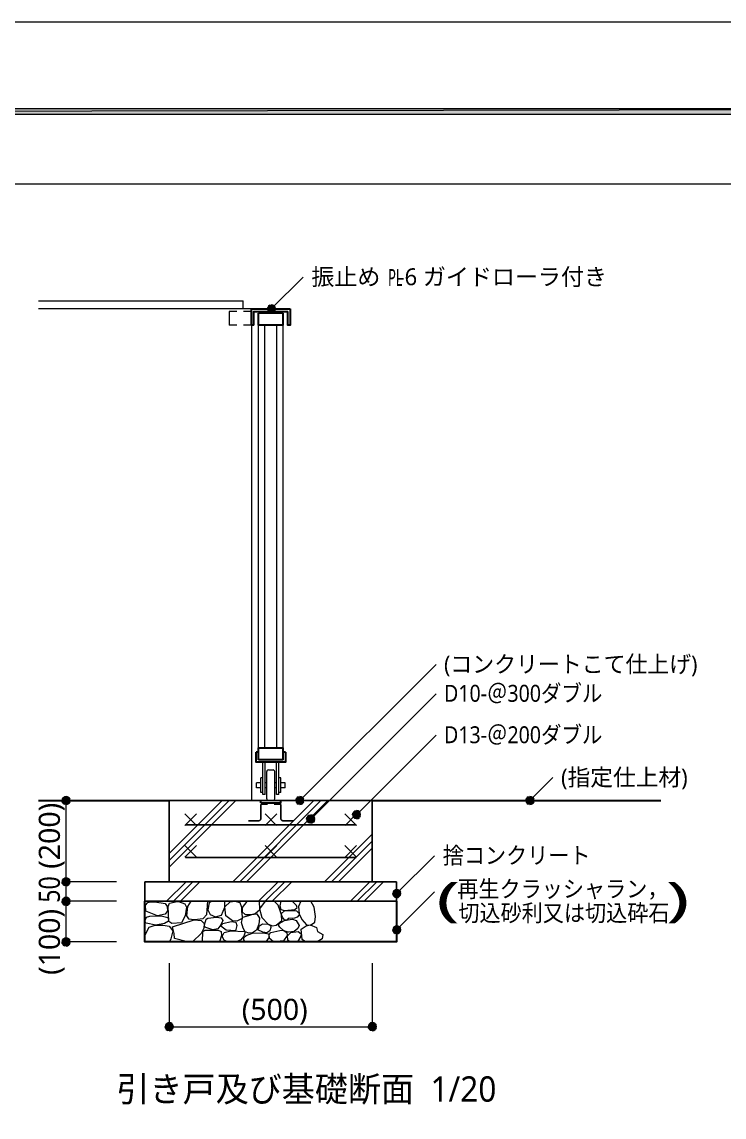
# Model space of a CAD drawing. Header units: millimetres. Extents: x 0 to 420, y 0 to 297.
# Drawn here: x 212.4 to 298.9, y 162.2 to 297 of the extents above; entities that cross this region are included whole.
import ezdxf
from ezdxf.enums import TextEntityAlignment as Align

# ---------------------------------------------------------------- set-up
doc = ezdxf.new("R2010")
doc.units = ezdxf.units.MM
doc.styles.add('kst32b', font='NotoSansJP-Variable.ttf')

msp = doc.modelspace()

# ---------------------------------------------------------------- hatches: boundary and pattern name
h = msp.add_hatch(color=7)
h.paths.add_polyline_path([(394.17, 285.62), (394.17, 286.32), (26.18, 285.62), (394.17, 285.62)])
h.paths.add_polyline_path([(394.17, 286.32), (26.18, 285.62), (26.18, 286.32), (394.17, 286.32)])
h = msp.add_hatch(color=7)
h.paths.add_polyline_path([(242.78, 262), (242.68, 261.83), (243.12, 261.64), (242.78, 262)])
h.paths.add_polyline_path([(242.68, 261.83), (243.12, 261.64), (242.63, 261.64), (242.68, 261.83)])
h.paths.add_polyline_path([(243.12, 261.64), (242.63, 261.64), (242.68, 261.45), (243.12, 261.64)])
for points in [[(242.68, 261.45), (242.78, 261.28), (243.12, 261.64), (242.68, 261.45)], [(218.04, 201.61), (217.85, 201.65), (217.85, 201.15), (218.04, 201.61)], [(246.19, 200.96), (246.3, 200.79), (246.63, 201.15), (246.19, 200.96)], [(274.51, 200.96), (274.62, 200.79), (274.96, 201.15), (274.51, 200.96)], [(247.5, 198.67), (247.61, 198.5), (247.97, 198.86), (247.5, 198.67)], [(253.15, 199.2), (253.26, 199.05), (253.6, 199.39), (253.15, 199.2)], [(218.04, 191.6), (217.85, 191.64), (217.85, 191.13), (218.04, 191.6)], [(258.74, 190.16), (258.55, 190.2), (258.55, 189.7), (258.74, 190.16)], [(218.04, 189.21), (217.85, 189.25), (217.85, 188.74), (218.04, 189.21)], [(258.74, 185.7), (258.55, 185.74), (258.55, 185.23), (258.74, 185.7)], [(218.04, 184.21), (217.85, 184.23), (217.85, 183.75), (218.04, 184.21)], [(230.74, 173.78), (230.55, 173.8), (230.55, 173.31), (230.74, 173.78)], [(255.74, 173.78), (255.55, 173.8), (255.55, 173.31), (255.74, 173.78)]]:
    msp.add_hatch(color=7).paths.add_polyline_path(points)
h = msp.add_hatch(color=7)
h.paths.add_polyline_path([(243.33, 262.11), (243.12, 262.15), (243.12, 261.64), (243.33, 262.11)])
h.paths.add_polyline_path([(243.12, 262.15), (243.12, 261.64), (242.93, 262.11), (243.12, 262.15)])
h.paths.add_polyline_path([(243.12, 261.64), (242.93, 262.11), (242.78, 262), (243.12, 261.64)])
h = msp.add_hatch(color=7)
h.paths.add_polyline_path([(242.78, 261.28), (242.93, 261.18), (243.12, 261.64), (242.78, 261.28)])
h.paths.add_polyline_path([(242.93, 261.18), (243.12, 261.64), (243.12, 261.13), (242.93, 261.18)])
h.paths.add_polyline_path([(243.12, 261.64), (243.12, 261.13), (243.33, 261.18), (243.12, 261.64)])
h = msp.add_hatch(color=7)
h.paths.add_polyline_path([(243.63, 261.64), (243.59, 261.83), (243.12, 261.64), (243.63, 261.64)])
h.paths.add_polyline_path([(243.59, 261.83), (243.12, 261.64), (243.48, 262), (243.59, 261.83)])
h.paths.add_polyline_path([(243.12, 261.64), (243.48, 262), (243.33, 262.11), (243.12, 261.64)])
h = msp.add_hatch(color=7)
h.paths.add_polyline_path([(243.33, 261.18), (243.48, 261.28), (243.12, 261.64), (243.33, 261.18)])
h.paths.add_polyline_path([(243.48, 261.28), (243.12, 261.64), (243.59, 261.45), (243.48, 261.28)])
h.paths.add_polyline_path([(243.12, 261.64), (243.59, 261.45), (243.63, 261.64), (243.12, 261.64)])
h = msp.add_hatch(color=7)
h.paths.add_polyline_path([(217.38, 201.34), (217.36, 201.15), (217.85, 201.15), (217.38, 201.34)])
h.paths.add_polyline_path([(217.36, 201.15), (217.85, 201.15), (217.38, 200.96), (217.36, 201.15)])
h.paths.add_polyline_path([(217.85, 201.15), (217.38, 200.96), (217.49, 200.79), (217.85, 201.15)])
h = msp.add_hatch(color=7)
h.paths.add_polyline_path([(217.85, 201.65), (217.66, 201.61), (217.85, 201.15), (217.85, 201.65)])
h.paths.add_polyline_path([(217.66, 201.61), (217.85, 201.15), (217.49, 201.51), (217.66, 201.61)])
h.paths.add_polyline_path([(217.85, 201.15), (217.49, 201.51), (217.38, 201.34), (217.85, 201.15)])
h = msp.add_hatch(color=7)
h.paths.add_polyline_path([(217.49, 200.79), (217.66, 200.68), (217.85, 201.15), (217.49, 200.79)])
h.paths.add_polyline_path([(217.66, 200.68), (217.85, 201.15), (217.85, 200.64), (217.66, 200.68)])
h.paths.add_polyline_path([(217.85, 201.15), (217.85, 200.64), (218.04, 200.68), (217.85, 201.15)])
h = msp.add_hatch(color=7)
h.paths.add_polyline_path([(218.36, 201.15), (218.31, 201.34), (217.85, 201.15), (218.36, 201.15)])
h.paths.add_polyline_path([(218.31, 201.34), (217.85, 201.15), (218.21, 201.51), (218.31, 201.34)])
h.paths.add_polyline_path([(217.85, 201.15), (218.21, 201.51), (218.04, 201.61), (217.85, 201.15)])
h = msp.add_hatch(color=7)
h.paths.add_polyline_path([(218.04, 200.68), (218.21, 200.79), (217.85, 201.15), (218.04, 200.68)])
h.paths.add_polyline_path([(218.21, 200.79), (217.85, 201.15), (218.31, 200.96), (218.21, 200.79)])
h.paths.add_polyline_path([(217.85, 201.15), (218.31, 200.96), (218.36, 201.15), (217.85, 201.15)])
h = msp.add_hatch(color=7)
h.paths.add_polyline_path([(246.3, 201.51), (246.19, 201.34), (246.63, 201.15), (246.3, 201.51)])
h.paths.add_polyline_path([(246.19, 201.34), (246.63, 201.15), (246.15, 201.15), (246.19, 201.34)])
h.paths.add_polyline_path([(246.63, 201.15), (246.15, 201.15), (246.19, 200.96), (246.63, 201.15)])
h = msp.add_hatch(color=7)
h.paths.add_polyline_path([(246.82, 201.61), (246.63, 201.65), (246.63, 201.15), (246.82, 201.61)])
h.paths.add_polyline_path([(246.63, 201.65), (246.63, 201.15), (246.44, 201.61), (246.63, 201.65)])
h.paths.add_polyline_path([(246.63, 201.15), (246.44, 201.61), (246.3, 201.51), (246.63, 201.15)])
h = msp.add_hatch(color=7)
h.paths.add_polyline_path([(246.3, 200.79), (246.44, 200.68), (246.63, 201.15), (246.3, 200.79)])
h.paths.add_polyline_path([(246.44, 200.68), (246.63, 201.15), (246.63, 200.64), (246.44, 200.68)])
h.paths.add_polyline_path([(246.63, 201.15), (246.63, 200.64), (246.82, 200.68), (246.63, 201.15)])
h = msp.add_hatch(color=7)
h.paths.add_polyline_path([(247.14, 201.15), (247.1, 201.34), (246.63, 201.15), (247.14, 201.15)])
h.paths.add_polyline_path([(247.1, 201.34), (246.63, 201.15), (246.99, 201.51), (247.1, 201.34)])
h.paths.add_polyline_path([(246.63, 201.15), (246.99, 201.51), (246.82, 201.61), (246.63, 201.15)])
h = msp.add_hatch(color=7)
h.paths.add_polyline_path([(246.82, 200.68), (246.99, 200.79), (246.63, 201.15), (246.82, 200.68)])
h.paths.add_polyline_path([(246.99, 200.79), (246.63, 201.15), (247.1, 200.96), (246.99, 200.79)])
h.paths.add_polyline_path([(246.63, 201.15), (247.1, 200.96), (247.14, 201.15), (246.63, 201.15)])
h = msp.add_hatch(color=7)
h.paths.add_polyline_path([(274.62, 201.51), (274.51, 201.34), (274.96, 201.15), (274.62, 201.51)])
h.paths.add_polyline_path([(274.51, 201.34), (274.96, 201.15), (274.47, 201.15), (274.51, 201.34)])
h.paths.add_polyline_path([(274.96, 201.15), (274.47, 201.15), (274.51, 200.96), (274.96, 201.15)])
h = msp.add_hatch(color=7)
h.paths.add_polyline_path([(275.15, 201.61), (274.96, 201.65), (274.96, 201.15), (275.15, 201.61)])
h.paths.add_polyline_path([(274.96, 201.65), (274.96, 201.15), (274.76, 201.61), (274.96, 201.65)])
h.paths.add_polyline_path([(274.96, 201.15), (274.76, 201.61), (274.62, 201.51), (274.96, 201.15)])
h = msp.add_hatch(color=7)
h.paths.add_polyline_path([(274.62, 200.79), (274.76, 200.68), (274.96, 201.15), (274.62, 200.79)])
h.paths.add_polyline_path([(274.76, 200.68), (274.96, 201.15), (274.96, 200.64), (274.76, 200.68)])
h.paths.add_polyline_path([(274.96, 201.15), (274.96, 200.64), (275.15, 200.68), (274.96, 201.15)])
h = msp.add_hatch(color=7)
h.paths.add_polyline_path([(275.46, 201.15), (275.42, 201.34), (274.96, 201.15), (275.46, 201.15)])
h.paths.add_polyline_path([(275.42, 201.34), (274.96, 201.15), (275.31, 201.51), (275.42, 201.34)])
h.paths.add_polyline_path([(274.96, 201.15), (275.31, 201.51), (275.15, 201.61), (274.96, 201.15)])
h = msp.add_hatch(color=7)
h.paths.add_polyline_path([(275.15, 200.68), (275.31, 200.79), (274.96, 201.15), (275.15, 200.68)])
h.paths.add_polyline_path([(275.31, 200.79), (274.96, 201.15), (275.42, 200.96), (275.31, 200.79)])
h.paths.add_polyline_path([(274.96, 201.15), (275.42, 200.96), (275.46, 201.15), (274.96, 201.15)])
h = msp.add_hatch(color=7)
h.paths.add_polyline_path([(253.26, 199.75), (253.15, 199.6), (253.6, 199.39), (253.26, 199.75)])
h.paths.add_polyline_path([(253.15, 199.6), (253.6, 199.39), (253.11, 199.39), (253.15, 199.6)])
h.paths.add_polyline_path([(253.6, 199.39), (253.11, 199.39), (253.15, 199.2), (253.6, 199.39)])
h = msp.add_hatch(color=7)
h.paths.add_polyline_path([(253.81, 199.86), (253.6, 199.9), (253.6, 199.39), (253.81, 199.86)])
h.paths.add_polyline_path([(253.6, 199.9), (253.6, 199.39), (253.41, 199.86), (253.6, 199.9)])
h.paths.add_polyline_path([(253.6, 199.39), (253.41, 199.86), (253.26, 199.75), (253.6, 199.39)])
h = msp.add_hatch(color=7)
h.paths.add_polyline_path([(254.11, 199.39), (254.06, 199.6), (253.6, 199.39), (254.11, 199.39)])
h.paths.add_polyline_path([(254.06, 199.6), (253.6, 199.39), (253.96, 199.75), (254.06, 199.6)])
h.paths.add_polyline_path([(253.6, 199.39), (253.96, 199.75), (253.81, 199.86), (253.6, 199.39)])
h = msp.add_hatch(color=7)
h.paths.add_polyline_path([(247.61, 199.22), (247.5, 199.05), (247.97, 198.86), (247.61, 199.22)])
h.paths.add_polyline_path([(247.5, 199.05), (247.97, 198.86), (247.46, 198.86), (247.5, 199.05)])
h.paths.add_polyline_path([(247.97, 198.86), (247.46, 198.86), (247.5, 198.67), (247.97, 198.86)])
h = msp.add_hatch(color=7)
h.paths.add_polyline_path([(248.16, 199.33), (247.97, 199.37), (247.97, 198.86), (248.16, 199.33)])
h.paths.add_polyline_path([(247.97, 199.37), (247.97, 198.86), (247.78, 199.33), (247.97, 199.37)])
h.paths.add_polyline_path([(247.97, 198.86), (247.78, 199.33), (247.61, 199.22), (247.97, 198.86)])
h = msp.add_hatch(color=7)
h.paths.add_polyline_path([(247.61, 198.5), (247.78, 198.4), (247.97, 198.86), (247.61, 198.5)])
h.paths.add_polyline_path([(247.78, 198.4), (247.97, 198.86), (247.97, 198.37), (247.78, 198.4)])
h.paths.add_polyline_path([(247.97, 198.86), (247.97, 198.37), (248.16, 198.4), (247.97, 198.86)])
h = msp.add_hatch(color=7)
h.paths.add_polyline_path([(248.48, 198.86), (248.43, 199.05), (247.97, 198.86), (248.48, 198.86)])
h.paths.add_polyline_path([(248.43, 199.05), (247.97, 198.86), (248.33, 199.22), (248.43, 199.05)])
h.paths.add_polyline_path([(247.97, 198.86), (248.33, 199.22), (248.16, 199.33), (247.97, 198.86)])
h = msp.add_hatch(color=7)
h.paths.add_polyline_path([(248.16, 198.4), (248.33, 198.5), (247.97, 198.86), (248.16, 198.4)])
h.paths.add_polyline_path([(248.33, 198.5), (247.97, 198.86), (248.43, 198.67), (248.33, 198.5)])
h.paths.add_polyline_path([(247.97, 198.86), (248.43, 198.67), (248.48, 198.86), (247.97, 198.86)])
h = msp.add_hatch(color=7)
h.paths.add_polyline_path([(253.26, 199.05), (253.41, 198.95), (253.6, 199.39), (253.26, 199.05)])
h.paths.add_polyline_path([(253.41, 198.95), (253.6, 199.39), (253.6, 198.9), (253.41, 198.95)])
h.paths.add_polyline_path([(253.6, 199.39), (253.6, 198.9), (253.81, 198.95), (253.6, 199.39)])
h = msp.add_hatch(color=7)
h.paths.add_polyline_path([(253.81, 198.95), (253.96, 199.05), (253.6, 199.39), (253.81, 198.95)])
h.paths.add_polyline_path([(253.96, 199.05), (253.6, 199.39), (254.06, 199.2), (253.96, 199.05)])
h.paths.add_polyline_path([(253.6, 199.39), (254.06, 199.2), (254.11, 199.39), (253.6, 199.39)])
h = msp.add_hatch(color=7)
h.paths.add_polyline_path([(217.85, 191.64), (217.66, 191.6), (217.85, 191.13), (217.85, 191.64)])
h.paths.add_polyline_path([(217.66, 191.6), (217.85, 191.13), (217.49, 191.49), (217.66, 191.6)])
h.paths.add_polyline_path([(217.85, 191.13), (217.49, 191.49), (217.38, 191.33), (217.85, 191.13)])
h = msp.add_hatch(color=7)
h.paths.add_polyline_path([(218.36, 191.13), (218.31, 191.33), (217.85, 191.13), (218.36, 191.13)])
h.paths.add_polyline_path([(218.31, 191.33), (217.85, 191.13), (218.21, 191.49), (218.31, 191.33)])
h.paths.add_polyline_path([(217.85, 191.13), (218.21, 191.49), (218.04, 191.6), (217.85, 191.13)])
h = msp.add_hatch(color=7)
h.paths.add_polyline_path([(217.38, 191.33), (217.36, 191.13), (217.85, 191.13), (217.38, 191.33)])
h.paths.add_polyline_path([(217.36, 191.13), (217.85, 191.13), (217.38, 190.94), (217.36, 191.13)])
h.paths.add_polyline_path([(217.85, 191.13), (217.38, 190.94), (217.49, 190.8), (217.85, 191.13)])
h = msp.add_hatch(color=7)
h.paths.add_polyline_path([(217.49, 190.8), (217.66, 190.69), (217.85, 191.13), (217.49, 190.8)])
h.paths.add_polyline_path([(217.66, 190.69), (217.85, 191.13), (217.85, 190.65), (217.66, 190.69)])
h.paths.add_polyline_path([(217.85, 191.13), (217.85, 190.65), (218.04, 190.69), (217.85, 191.13)])
h = msp.add_hatch(color=7)
h.paths.add_polyline_path([(218.04, 190.69), (218.21, 190.8), (217.85, 191.13), (218.04, 190.69)])
h.paths.add_polyline_path([(218.21, 190.8), (217.85, 191.13), (218.31, 190.94), (218.21, 190.8)])
h.paths.add_polyline_path([(217.85, 191.13), (218.31, 190.94), (218.36, 191.13), (217.85, 191.13)])
h = msp.add_hatch(color=7)
h.paths.add_polyline_path([(258.55, 190.2), (258.36, 190.16), (258.55, 189.7), (258.55, 190.2)])
h.paths.add_polyline_path([(258.36, 190.16), (258.55, 189.7), (258.21, 190.06), (258.36, 190.16)])
h.paths.add_polyline_path([(258.55, 189.7), (258.21, 190.06), (258.11, 189.89), (258.55, 189.7)])
h = msp.add_hatch(color=7)
h.paths.add_polyline_path([(259.06, 189.7), (259.02, 189.89), (258.55, 189.7), (259.06, 189.7)])
h.paths.add_polyline_path([(259.02, 189.89), (258.55, 189.7), (258.91, 190.06), (259.02, 189.89)])
h.paths.add_polyline_path([(258.55, 189.7), (258.91, 190.06), (258.74, 190.16), (258.55, 189.7)])
h = msp.add_hatch(color=7)
h.paths.add_polyline_path([(217.38, 188.93), (217.36, 188.74), (217.85, 188.74), (217.38, 188.93)])
h.paths.add_polyline_path([(217.36, 188.74), (217.85, 188.74), (217.38, 188.55), (217.36, 188.74)])
h.paths.add_polyline_path([(217.85, 188.74), (217.38, 188.55), (217.49, 188.38), (217.85, 188.74)])
h = msp.add_hatch(color=7)
h.paths.add_polyline_path([(217.85, 189.25), (217.66, 189.21), (217.85, 188.74), (217.85, 189.25)])
h.paths.add_polyline_path([(217.66, 189.21), (217.85, 188.74), (217.49, 189.1), (217.66, 189.21)])
h.paths.add_polyline_path([(217.85, 188.74), (217.49, 189.1), (217.38, 188.93), (217.85, 188.74)])
h = msp.add_hatch(color=7)
h.paths.add_polyline_path([(217.49, 188.38), (217.66, 188.28), (217.85, 188.74), (217.49, 188.38)])
h.paths.add_polyline_path([(217.66, 188.28), (217.85, 188.74), (217.85, 188.24), (217.66, 188.28)])
h.paths.add_polyline_path([(217.85, 188.74), (217.85, 188.24), (218.04, 188.28), (217.85, 188.74)])
h = msp.add_hatch(color=7)
h.paths.add_polyline_path([(218.36, 188.74), (218.31, 188.93), (217.85, 188.74), (218.36, 188.74)])
h.paths.add_polyline_path([(218.31, 188.93), (217.85, 188.74), (218.21, 189.1), (218.31, 188.93)])
h.paths.add_polyline_path([(217.85, 188.74), (218.21, 189.1), (218.04, 189.21), (217.85, 188.74)])
h = msp.add_hatch(color=7)
h.paths.add_polyline_path([(218.04, 188.28), (218.21, 188.38), (217.85, 188.74), (218.04, 188.28)])
h.paths.add_polyline_path([(218.21, 188.38), (217.85, 188.74), (218.31, 188.55), (218.21, 188.38)])
h.paths.add_polyline_path([(217.85, 188.74), (218.31, 188.55), (218.36, 188.74), (217.85, 188.74)])
h = msp.add_hatch(color=7)
h.paths.add_polyline_path([(258.11, 189.89), (258.06, 189.7), (258.55, 189.7), (258.11, 189.89)])
h.paths.add_polyline_path([(258.06, 189.7), (258.55, 189.7), (258.11, 189.51), (258.06, 189.7)])
h.paths.add_polyline_path([(258.55, 189.7), (258.11, 189.51), (258.21, 189.36), (258.55, 189.7)])
h = msp.add_hatch(color=7)
h.paths.add_polyline_path([(258.21, 189.36), (258.36, 189.23), (258.55, 189.7), (258.21, 189.36)])
h.paths.add_polyline_path([(258.36, 189.23), (258.55, 189.7), (258.55, 189.21), (258.36, 189.23)])
h.paths.add_polyline_path([(258.55, 189.7), (258.55, 189.21), (258.74, 189.23), (258.55, 189.7)])
h = msp.add_hatch(color=7)
h.paths.add_polyline_path([(258.74, 189.23), (258.91, 189.36), (258.55, 189.7), (258.74, 189.23)])
h.paths.add_polyline_path([(258.91, 189.36), (258.55, 189.7), (259.02, 189.51), (258.91, 189.36)])
h.paths.add_polyline_path([(258.55, 189.7), (259.02, 189.51), (259.06, 189.7), (258.55, 189.7)])
h = msp.add_hatch(color=7)
h.paths.add_polyline_path([(258.11, 185.42), (258.06, 185.23), (258.55, 185.23), (258.11, 185.42)])
h.paths.add_polyline_path([(258.06, 185.23), (258.55, 185.23), (258.11, 185.04), (258.06, 185.23)])
h.paths.add_polyline_path([(258.55, 185.23), (258.11, 185.04), (258.21, 184.89), (258.55, 185.23)])
h = msp.add_hatch(color=7)
h.paths.add_polyline_path([(258.55, 185.74), (258.36, 185.7), (258.55, 185.23), (258.55, 185.74)])
h.paths.add_polyline_path([(258.36, 185.7), (258.55, 185.23), (258.21, 185.59), (258.36, 185.7)])
h.paths.add_polyline_path([(258.55, 185.23), (258.21, 185.59), (258.11, 185.42), (258.55, 185.23)])
h = msp.add_hatch(color=7)
h.paths.add_polyline_path([(258.21, 184.89), (258.36, 184.78), (258.55, 185.23), (258.21, 184.89)])
h.paths.add_polyline_path([(258.36, 184.78), (258.55, 185.23), (258.55, 184.74), (258.36, 184.78)])
h.paths.add_polyline_path([(258.55, 185.23), (258.55, 184.74), (258.74, 184.78), (258.55, 185.23)])
h = msp.add_hatch(color=7)
h.paths.add_polyline_path([(259.06, 185.23), (259.02, 185.42), (258.55, 185.23), (259.06, 185.23)])
h.paths.add_polyline_path([(259.02, 185.42), (258.55, 185.23), (258.91, 185.59), (259.02, 185.42)])
h.paths.add_polyline_path([(258.55, 185.23), (258.91, 185.59), (258.74, 185.7), (258.55, 185.23)])
h = msp.add_hatch(color=7)
h.paths.add_polyline_path([(258.74, 184.78), (258.91, 184.89), (258.55, 185.23), (258.74, 184.78)])
h.paths.add_polyline_path([(258.91, 184.89), (258.55, 185.23), (259.02, 185.04), (258.91, 184.89)])
h.paths.add_polyline_path([(258.55, 185.23), (259.02, 185.04), (259.06, 185.23), (258.55, 185.23)])
h = msp.add_hatch(color=7)
h.paths.add_polyline_path([(217.38, 183.94), (217.36, 183.75), (217.85, 183.75), (217.38, 183.94)])
h.paths.add_polyline_path([(217.36, 183.75), (217.85, 183.75), (217.38, 183.56), (217.36, 183.75)])
h.paths.add_polyline_path([(217.85, 183.75), (217.38, 183.56), (217.49, 183.39), (217.85, 183.75)])
h = msp.add_hatch(color=7)
h.paths.add_polyline_path([(217.85, 184.23), (217.66, 184.21), (217.85, 183.75), (217.85, 184.23)])
h.paths.add_polyline_path([(217.66, 184.21), (217.85, 183.75), (217.49, 184.11), (217.66, 184.21)])
h.paths.add_polyline_path([(217.85, 183.75), (217.49, 184.11), (217.38, 183.94), (217.85, 183.75)])
h = msp.add_hatch(color=7)
h.paths.add_polyline_path([(217.49, 183.39), (217.66, 183.28), (217.85, 183.75), (217.49, 183.39)])
h.paths.add_polyline_path([(217.66, 183.28), (217.85, 183.75), (217.85, 183.24), (217.66, 183.28)])
h.paths.add_polyline_path([(217.85, 183.75), (217.85, 183.24), (218.04, 183.28), (217.85, 183.75)])
h = msp.add_hatch(color=7)
h.paths.add_polyline_path([(218.36, 183.75), (218.31, 183.94), (217.85, 183.75), (218.36, 183.75)])
h.paths.add_polyline_path([(218.31, 183.94), (217.85, 183.75), (218.21, 184.11), (218.31, 183.94)])
h.paths.add_polyline_path([(217.85, 183.75), (218.21, 184.11), (218.04, 184.21), (217.85, 183.75)])
h = msp.add_hatch(color=7)
h.paths.add_polyline_path([(218.04, 183.28), (218.21, 183.39), (217.85, 183.75), (218.04, 183.28)])
h.paths.add_polyline_path([(218.21, 183.39), (217.85, 183.75), (218.31, 183.56), (218.21, 183.39)])
h.paths.add_polyline_path([(217.85, 183.75), (218.31, 183.56), (218.36, 183.75), (217.85, 183.75)])
h = msp.add_hatch(color=7)
h.paths.add_polyline_path([(230.08, 173.5), (230.04, 173.31), (230.55, 173.31), (230.08, 173.5)])
h.paths.add_polyline_path([(230.04, 173.31), (230.55, 173.31), (230.08, 173.12), (230.04, 173.31)])
h.paths.add_polyline_path([(230.55, 173.31), (230.08, 173.12), (230.19, 172.95), (230.55, 173.31)])
h = msp.add_hatch(color=7)
h.paths.add_polyline_path([(230.55, 173.8), (230.36, 173.78), (230.55, 173.31), (230.55, 173.8)])
h.paths.add_polyline_path([(230.36, 173.78), (230.55, 173.31), (230.19, 173.67), (230.36, 173.78)])
h.paths.add_polyline_path([(230.55, 173.31), (230.19, 173.67), (230.08, 173.5), (230.55, 173.31)])
h = msp.add_hatch(color=7)
h.paths.add_polyline_path([(230.19, 172.95), (230.36, 172.85), (230.55, 173.31), (230.19, 172.95)])
h.paths.add_polyline_path([(230.36, 172.85), (230.55, 173.31), (230.55, 172.8), (230.36, 172.85)])
h.paths.add_polyline_path([(230.55, 173.31), (230.55, 172.8), (230.74, 172.85), (230.55, 173.31)])
h = msp.add_hatch(color=7)
h.paths.add_polyline_path([(231.06, 173.31), (231.01, 173.5), (230.55, 173.31), (231.06, 173.31)])
h.paths.add_polyline_path([(231.01, 173.5), (230.55, 173.31), (230.91, 173.67), (231.01, 173.5)])
h.paths.add_polyline_path([(230.55, 173.31), (230.91, 173.67), (230.74, 173.78), (230.55, 173.31)])
h = msp.add_hatch(color=7)
h.paths.add_polyline_path([(230.74, 172.85), (230.91, 172.95), (230.55, 173.31), (230.74, 172.85)])
h.paths.add_polyline_path([(230.91, 172.95), (230.55, 173.31), (231.01, 173.12), (230.91, 172.95)])
h.paths.add_polyline_path([(230.55, 173.31), (231.01, 173.12), (231.06, 173.31), (230.55, 173.31)])
h = msp.add_hatch(color=7)
h.paths.add_polyline_path([(255.08, 173.5), (255.04, 173.31), (255.55, 173.31), (255.08, 173.5)])
h.paths.add_polyline_path([(255.04, 173.31), (255.55, 173.31), (255.08, 173.12), (255.04, 173.31)])
h.paths.add_polyline_path([(255.55, 173.31), (255.08, 173.12), (255.19, 172.95), (255.55, 173.31)])
h = msp.add_hatch(color=7)
h.paths.add_polyline_path([(255.55, 173.8), (255.35, 173.78), (255.55, 173.31), (255.55, 173.8)])
h.paths.add_polyline_path([(255.35, 173.78), (255.55, 173.31), (255.19, 173.67), (255.35, 173.78)])
h.paths.add_polyline_path([(255.55, 173.31), (255.19, 173.67), (255.08, 173.5), (255.55, 173.31)])
h = msp.add_hatch(color=7)
h.paths.add_polyline_path([(255.19, 172.95), (255.35, 172.85), (255.55, 173.31), (255.19, 172.95)])
h.paths.add_polyline_path([(255.35, 172.85), (255.55, 173.31), (255.55, 172.8), (255.35, 172.85)])
h.paths.add_polyline_path([(255.55, 173.31), (255.55, 172.8), (255.74, 172.85), (255.55, 173.31)])
h = msp.add_hatch(color=7)
h.paths.add_polyline_path([(256.05, 173.31), (256.01, 173.5), (255.55, 173.31), (256.05, 173.31)])
h.paths.add_polyline_path([(256.01, 173.5), (255.55, 173.31), (255.91, 173.67), (256.01, 173.5)])
h.paths.add_polyline_path([(255.55, 173.31), (255.91, 173.67), (255.74, 173.78), (255.55, 173.31)])
h = msp.add_hatch(color=7)
h.paths.add_polyline_path([(255.74, 172.85), (255.91, 172.95), (255.55, 173.31), (255.74, 172.85)])
h.paths.add_polyline_path([(255.91, 172.95), (255.55, 173.31), (256.01, 173.12), (255.91, 172.95)])
h.paths.add_polyline_path([(255.55, 173.31), (256.01, 173.12), (256.05, 173.31), (255.55, 173.31)])

# ---------------------------------------------------------------- linework, layer by layer
at = {"lineweight": 13}
for points in [[(0.19, 0), (0.19, 296.97), (420.16, 296.97), (420.16, 0)], [(230.59, 188.51), (231.54, 188.7), (231.69, 188.7), (232.49, 188.43), (232.69, 188.02), (232.52, 186.97), (232.05, 186.1), (230.89, 186.01), (230.51, 186.27), (230.42, 188.11)], [(237.41, 188.07), (238.06, 188.68), (238.61, 188.74), (239.23, 188.59), (239.44, 188), (239.44, 187.52), (239.54, 186.84), (239.52, 186.63), (238.87, 186.31), (238.36, 186.35), (237.53, 186.97)], [(227.63, 188.26), (227.9, 188.59), (228.28, 188.68), (228.77, 188.68), (230.06, 188.47), (230.31, 188.09), (230.34, 187.58), (230.04, 187.16), (229.09, 186.97), (227.67, 187.52)], [(244.77, 187.6), (246.23, 187.56), (246.55, 187.24), (246.53, 187.09), (246.3, 186.8), (245.98, 186.67), (245.19, 186.63), (245.07, 186.44), (244.75, 186.48), (244.5, 186.8), (244.33, 187.22)], [(228.18, 186.9), (229.55, 186.94), (230.36, 186.73), (230.46, 186.5), (230.46, 186.29), (229.95, 185.99), (228.92, 185.82), (227.73, 186.05), (227.54, 186.25), (227.63, 186.5), (227.75, 186.77)], [(230.97, 185.59), (233.62, 186.46), (234.48, 186.39), (234.87, 186.01), (234.8, 185.42), (234.48, 184.76), (233.45, 183.81), (232.81, 183.75), (231.2, 184.15), (231.16, 184.76)], [(235.29, 186.65), (236.37, 186.77), (236.96, 186.71), (237.15, 186.39), (236.9, 185.86), (236.52, 185.34), (235.92, 185.25), (234.95, 185.57), (234.89, 185.86), (235.1, 186.56)], [(236.9, 185.7), (237.15, 186.01), (238.19, 186.25), (238.76, 186.18), (238.89, 185.76), (238.7, 185.1), (237.55, 185.21)], [(239.61, 186.77), (240.37, 187.01), (240.73, 187.13), (241.32, 187.18), (241.68, 186.67), (241.58, 185.93), (241.28, 185.17), (240.81, 184.85), (240.35, 184.81), (239.92, 184.98), (239.67, 185.44), (239.46, 186.14)], [(244.07, 186.03), (244.73, 186.39), (245.43, 186.5), (245.72, 186.56), (246.17, 186.39), (246.55, 185.76), (246.4, 185.38), (245.94, 185.02), (245.22, 184.93), (244.67, 185.1), (244.18, 185.55), (244.01, 185.8)], [(242.55, 184.87), (242.08, 184.93), (241.47, 185.25), (241.62, 185.5), (241.53, 185.63), (242.02, 185.97), (242.68, 185.93), (243.01, 185.76), (243.06, 185.53), (242.93, 185.12)], [(243.4, 183.77), (242.87, 184.19), (242.85, 184.66), (243.04, 184.91), (244.16, 185.14), (244.58, 185.17), (245.05, 184.89), (245.07, 184.55), (244.6, 183.87)]]:
    msp.add_lwpolyline(points, close=True, dxfattribs=at)
at = {"lineweight": 0}
for points in [[(394.17, 285.62), (394.17, 286.32), (26.18, 285.62)], [(394.17, 286.32), (26.18, 285.62), (26.18, 286.32)], [(242.68, 261.83), (243.12, 261.64), (242.63, 261.64)], [(243.12, 261.64), (242.63, 261.64), (242.68, 261.45)], [(242.78, 262), (242.68, 261.83), (243.12, 261.64)], [(242.68, 261.45), (242.78, 261.28), (243.12, 261.64)], [(243.12, 261.64), (242.93, 262.11), (242.78, 262)], [(242.78, 261.28), (242.93, 261.18), (243.12, 261.64)], [(243.12, 262.15), (243.12, 261.64), (242.93, 262.11)], [(242.93, 261.18), (243.12, 261.64), (243.12, 261.13)], [(243.33, 262.11), (243.12, 262.15), (243.12, 261.64)], [(243.12, 261.64), (243.48, 262), (243.33, 262.11)], [(243.59, 261.83), (243.12, 261.64), (243.48, 262)], [(243.63, 261.64), (243.59, 261.83), (243.12, 261.64)], [(243.12, 261.64), (243.12, 261.13), (243.33, 261.18)], [(243.33, 261.18), (243.48, 261.28), (243.12, 261.64)], [(243.48, 261.28), (243.12, 261.64), (243.59, 261.45)], [(243.12, 261.64), (243.59, 261.45), (243.63, 261.64)], [(217.38, 201.34), (217.36, 201.15), (217.85, 201.15)], [(217.36, 201.15), (217.85, 201.15), (217.38, 200.96)], [(217.85, 201.15), (217.49, 201.51), (217.38, 201.34)], [(217.85, 201.15), (217.38, 200.96), (217.49, 200.79)], [(217.66, 201.61), (217.85, 201.15), (217.49, 201.51)], [(217.49, 200.79), (217.66, 200.68), (217.85, 201.15)], [(217.85, 201.65), (217.66, 201.61), (217.85, 201.15)], [(217.66, 200.68), (217.85, 201.15), (217.85, 200.64)], [(218.04, 201.61), (217.85, 201.65), (217.85, 201.15)], [(217.85, 201.15), (218.21, 201.51), (218.04, 201.61)], [(218.31, 201.34), (217.85, 201.15), (218.21, 201.51)], [(218.36, 201.15), (218.31, 201.34), (217.85, 201.15)], [(217.85, 201.15), (217.85, 200.64), (218.04, 200.68)], [(218.04, 200.68), (218.21, 200.79), (217.85, 201.15)], [(218.21, 200.79), (217.85, 201.15), (218.31, 200.96)], [(217.85, 201.15), (218.31, 200.96), (218.36, 201.15)], [(246.19, 201.34), (246.63, 201.15), (246.15, 201.15)], [(246.63, 201.15), (246.15, 201.15), (246.19, 200.96)], [(246.3, 201.51), (246.19, 201.34), (246.63, 201.15)], [(246.19, 200.96), (246.3, 200.79), (246.63, 201.15)], [(246.63, 201.15), (246.44, 201.61), (246.3, 201.51)], [(246.3, 200.79), (246.44, 200.68), (246.63, 201.15)], [(246.63, 201.65), (246.63, 201.15), (246.44, 201.61)], [(246.44, 200.68), (246.63, 201.15), (246.63, 200.64)], [(246.82, 201.61), (246.63, 201.65), (246.63, 201.15)], [(246.63, 201.15), (246.99, 201.51), (246.82, 201.61)], [(247.1, 201.34), (246.63, 201.15), (246.99, 201.51)], [(247.14, 201.15), (247.1, 201.34), (246.63, 201.15)], [(246.63, 201.15), (246.63, 200.64), (246.82, 200.68)], [(246.82, 200.68), (246.99, 200.79), (246.63, 201.15)], [(246.99, 200.79), (246.63, 201.15), (247.1, 200.96)], [(246.63, 201.15), (247.1, 200.96), (247.14, 201.15)], [(274.51, 201.34), (274.96, 201.15), (274.47, 201.15)], [(274.96, 201.15), (274.47, 201.15), (274.51, 200.96)], [(274.62, 201.51), (274.51, 201.34), (274.96, 201.15)], [(274.51, 200.96), (274.62, 200.79), (274.96, 201.15)], [(274.96, 201.15), (274.76, 201.61), (274.62, 201.51)], [(274.62, 200.79), (274.76, 200.68), (274.96, 201.15)], [(274.96, 201.65), (274.96, 201.15), (274.76, 201.61)], [(274.76, 200.68), (274.96, 201.15), (274.96, 200.64)], [(275.15, 201.61), (274.96, 201.65), (274.96, 201.15)], [(274.96, 201.15), (275.31, 201.51), (275.15, 201.61)], [(275.42, 201.34), (274.96, 201.15), (275.31, 201.51)], [(275.46, 201.15), (275.42, 201.34), (274.96, 201.15)], [(274.96, 201.15), (274.96, 200.64), (275.15, 200.68)], [(275.15, 200.68), (275.31, 200.79), (274.96, 201.15)], [(275.31, 200.79), (274.96, 201.15), (275.42, 200.96)], [(274.96, 201.15), (275.42, 200.96), (275.46, 201.15)], [(253.15, 199.6), (253.6, 199.39), (253.11, 199.39)], [(253.26, 199.75), (253.15, 199.6), (253.6, 199.39)], [(253.6, 199.39), (253.41, 199.86), (253.26, 199.75)], [(253.6, 199.9), (253.6, 199.39), (253.41, 199.86)], [(253.81, 199.86), (253.6, 199.9), (253.6, 199.39)], [(253.6, 199.39), (253.96, 199.75), (253.81, 199.86)], [(254.06, 199.6), (253.6, 199.39), (253.96, 199.75)], [(254.11, 199.39), (254.06, 199.6), (253.6, 199.39)], [(247.5, 199.05), (247.97, 198.86), (247.46, 198.86)], [(247.97, 198.86), (247.46, 198.86), (247.5, 198.67)], [(247.61, 199.22), (247.5, 199.05), (247.97, 198.86)], [(247.5, 198.67), (247.61, 198.5), (247.97, 198.86)], [(247.97, 198.86), (247.78, 199.33), (247.61, 199.22)], [(247.61, 198.5), (247.78, 198.4), (247.97, 198.86)], [(247.97, 199.37), (247.97, 198.86), (247.78, 199.33)], [(247.78, 198.4), (247.97, 198.86), (247.97, 198.37)], [(248.16, 199.33), (247.97, 199.37), (247.97, 198.86)], [(247.97, 198.86), (248.33, 199.22), (248.16, 199.33)], [(248.43, 199.05), (247.97, 198.86), (248.33, 199.22)], [(248.48, 198.86), (248.43, 199.05), (247.97, 198.86)], [(247.97, 198.86), (247.97, 198.37), (248.16, 198.4)], [(248.16, 198.4), (248.33, 198.5), (247.97, 198.86)], [(248.33, 198.5), (247.97, 198.86), (248.43, 198.67)], [(247.97, 198.86), (248.43, 198.67), (248.48, 198.86)], [(253.6, 199.39), (253.11, 199.39), (253.15, 199.2)], [(253.15, 199.2), (253.26, 199.05), (253.6, 199.39)], [(253.26, 199.05), (253.41, 198.95), (253.6, 199.39)], [(253.41, 198.95), (253.6, 199.39), (253.6, 198.9)], [(253.6, 199.39), (253.6, 198.9), (253.81, 198.95)], [(253.81, 198.95), (253.96, 199.05), (253.6, 199.39)], [(253.96, 199.05), (253.6, 199.39), (254.06, 199.2)], [(253.6, 199.39), (254.06, 199.2), (254.11, 199.39)], [(217.85, 191.13), (217.49, 191.49), (217.38, 191.33)], [(217.66, 191.6), (217.85, 191.13), (217.49, 191.49)], [(217.85, 191.64), (217.66, 191.6), (217.85, 191.13)], [(218.04, 191.6), (217.85, 191.64), (217.85, 191.13)], [(217.85, 191.13), (218.21, 191.49), (218.04, 191.6)], [(218.31, 191.33), (217.85, 191.13), (218.21, 191.49)], [(217.38, 191.33), (217.36, 191.13), (217.85, 191.13)], [(217.36, 191.13), (217.85, 191.13), (217.38, 190.94)], [(217.85, 191.13), (217.38, 190.94), (217.49, 190.8)], [(217.49, 190.8), (217.66, 190.69), (217.85, 191.13)], [(217.66, 190.69), (217.85, 191.13), (217.85, 190.65)], [(218.36, 191.13), (218.31, 191.33), (217.85, 191.13)], [(217.85, 191.13), (217.85, 190.65), (218.04, 190.69)], [(218.04, 190.69), (218.21, 190.8), (217.85, 191.13)], [(218.21, 190.8), (217.85, 191.13), (218.31, 190.94)], [(217.85, 191.13), (218.31, 190.94), (218.36, 191.13)], [(258.55, 189.7), (258.21, 190.06), (258.11, 189.89)], [(258.36, 190.16), (258.55, 189.7), (258.21, 190.06)], [(258.55, 190.2), (258.36, 190.16), (258.55, 189.7)], [(258.74, 190.16), (258.55, 190.2), (258.55, 189.7)], [(258.55, 189.7), (258.91, 190.06), (258.74, 190.16)], [(259.02, 189.89), (258.55, 189.7), (258.91, 190.06)], [(217.38, 188.93), (217.36, 188.74), (217.85, 188.74)], [(217.36, 188.74), (217.85, 188.74), (217.38, 188.55)], [(217.85, 188.74), (217.49, 189.1), (217.38, 188.93)], [(217.85, 188.74), (217.38, 188.55), (217.49, 188.38)], [(217.66, 189.21), (217.85, 188.74), (217.49, 189.1)], [(217.49, 188.38), (217.66, 188.28), (217.85, 188.74)], [(217.85, 189.25), (217.66, 189.21), (217.85, 188.74)], [(217.66, 188.28), (217.85, 188.74), (217.85, 188.24)], [(218.04, 189.21), (217.85, 189.25), (217.85, 188.74)], [(217.85, 188.74), (218.21, 189.1), (218.04, 189.21)], [(218.31, 188.93), (217.85, 188.74), (218.21, 189.1)], [(218.36, 188.74), (218.31, 188.93), (217.85, 188.74)], [(217.85, 188.74), (217.85, 188.24), (218.04, 188.28)], [(218.04, 188.28), (218.21, 188.38), (217.85, 188.74)], [(218.21, 188.38), (217.85, 188.74), (218.31, 188.55)], [(217.85, 188.74), (218.31, 188.55), (218.36, 188.74)], [(258.11, 189.89), (258.06, 189.7), (258.55, 189.7)], [(258.06, 189.7), (258.55, 189.7), (258.11, 189.51)], [(258.55, 189.7), (258.11, 189.51), (258.21, 189.36)], [(258.21, 189.36), (258.36, 189.23), (258.55, 189.7)], [(258.36, 189.23), (258.55, 189.7), (258.55, 189.21)], [(259.06, 189.7), (259.02, 189.89), (258.55, 189.7)], [(258.55, 189.7), (258.55, 189.21), (258.74, 189.23)], [(258.74, 189.23), (258.91, 189.36), (258.55, 189.7)], [(258.91, 189.36), (258.55, 189.7), (259.02, 189.51)], [(258.55, 189.7), (259.02, 189.51), (259.06, 189.7)], [(258.11, 185.42), (258.06, 185.23), (258.55, 185.23)], [(258.06, 185.23), (258.55, 185.23), (258.11, 185.04)], [(258.55, 185.23), (258.21, 185.59), (258.11, 185.42)], [(258.55, 185.23), (258.11, 185.04), (258.21, 184.89)], [(258.36, 185.7), (258.55, 185.23), (258.21, 185.59)], [(258.21, 184.89), (258.36, 184.78), (258.55, 185.23)], [(258.55, 185.74), (258.36, 185.7), (258.55, 185.23)], [(258.36, 184.78), (258.55, 185.23), (258.55, 184.74)], [(258.74, 185.7), (258.55, 185.74), (258.55, 185.23)], [(258.55, 185.23), (258.91, 185.59), (258.74, 185.7)], [(259.02, 185.42), (258.55, 185.23), (258.91, 185.59)], [(259.06, 185.23), (259.02, 185.42), (258.55, 185.23)], [(258.55, 185.23), (258.55, 184.74), (258.74, 184.78)], [(258.74, 184.78), (258.91, 184.89), (258.55, 185.23)], [(258.91, 184.89), (258.55, 185.23), (259.02, 185.04)], [(258.55, 185.23), (259.02, 185.04), (259.06, 185.23)], [(217.38, 183.94), (217.36, 183.75), (217.85, 183.75)], [(217.36, 183.75), (217.85, 183.75), (217.38, 183.56)], [(217.85, 183.75), (217.49, 184.11), (217.38, 183.94)], [(217.85, 183.75), (217.38, 183.56), (217.49, 183.39)], [(217.66, 184.21), (217.85, 183.75), (217.49, 184.11)], [(217.49, 183.39), (217.66, 183.28), (217.85, 183.75)], [(217.85, 184.23), (217.66, 184.21), (217.85, 183.75)], [(217.66, 183.28), (217.85, 183.75), (217.85, 183.24)], [(218.04, 184.21), (217.85, 184.23), (217.85, 183.75)], [(217.85, 183.75), (218.21, 184.11), (218.04, 184.21)], [(218.31, 183.94), (217.85, 183.75), (218.21, 184.11)], [(218.36, 183.75), (218.31, 183.94), (217.85, 183.75)], [(217.85, 183.75), (217.85, 183.24), (218.04, 183.28)], [(218.04, 183.28), (218.21, 183.39), (217.85, 183.75)], [(218.21, 183.39), (217.85, 183.75), (218.31, 183.56)], [(217.85, 183.75), (218.31, 183.56), (218.36, 183.75)], [(230.08, 173.5), (230.04, 173.31), (230.55, 173.31)], [(230.04, 173.31), (230.55, 173.31), (230.08, 173.12)], [(230.55, 173.31), (230.19, 173.67), (230.08, 173.5)], [(230.55, 173.31), (230.08, 173.12), (230.19, 172.95)], [(230.36, 173.78), (230.55, 173.31), (230.19, 173.67)], [(230.19, 172.95), (230.36, 172.85), (230.55, 173.31)], [(230.55, 173.8), (230.36, 173.78), (230.55, 173.31)], [(230.36, 172.85), (230.55, 173.31), (230.55, 172.8)], [(230.74, 173.78), (230.55, 173.8), (230.55, 173.31)], [(230.55, 173.31), (230.91, 173.67), (230.74, 173.78)], [(231.01, 173.5), (230.55, 173.31), (230.91, 173.67)], [(231.06, 173.31), (231.01, 173.5), (230.55, 173.31)], [(230.55, 173.31), (230.55, 172.8), (230.74, 172.85)], [(230.74, 172.85), (230.91, 172.95), (230.55, 173.31)], [(230.91, 172.95), (230.55, 173.31), (231.01, 173.12)], [(230.55, 173.31), (231.01, 173.12), (231.06, 173.31)], [(255.08, 173.5), (255.04, 173.31), (255.55, 173.31)], [(255.04, 173.31), (255.55, 173.31), (255.08, 173.12)], [(255.55, 173.31), (255.19, 173.67), (255.08, 173.5)], [(255.55, 173.31), (255.08, 173.12), (255.19, 172.95)], [(255.35, 173.78), (255.55, 173.31), (255.19, 173.67)], [(255.19, 172.95), (255.35, 172.85), (255.55, 173.31)], [(255.55, 173.8), (255.35, 173.78), (255.55, 173.31)], [(255.35, 172.85), (255.55, 173.31), (255.55, 172.8)], [(255.74, 173.78), (255.55, 173.8), (255.55, 173.31)], [(255.55, 173.31), (255.91, 173.67), (255.74, 173.78)], [(256.01, 173.5), (255.55, 173.31), (255.91, 173.67)], [(256.05, 173.31), (256.01, 173.5), (255.55, 173.31)], [(255.55, 173.31), (255.55, 172.8), (255.74, 172.85)], [(255.74, 172.85), (255.91, 172.95), (255.55, 173.31)], [(255.91, 172.95), (255.55, 173.31), (256.01, 173.12)], [(255.55, 173.31), (256.01, 173.12), (256.05, 173.31)]]:
    msp.add_lwpolyline(points, close=True, dxfattribs=at)
at = {"lineweight": 13}
for points in [[(394.17, 276.99), (26.18, 276.99)], [(243.12, 261.64), (247.04, 265.56)], [(214.46, 262.64), (239.65, 262.64)], [(240.67, 261.64), (214.46, 261.64)], [(239.65, 261.64), (239.65, 262.64)], [(238.89, 261.34), (237.91, 261.34), (237.91, 259.65)], [(240.67, 261.34), (239.69, 261.34)], [(238.89, 259.65), (237.91, 259.65)], [(240.67, 259.65), (239.69, 259.65)], [(240.67, 259.65), (240.67, 201.15)], [(241.55, 207.64), (241.55, 259.65)], [(242.32, 207.64), (242.32, 259.65)], [(243.8, 207.64), (243.8, 259.65)], [(244.56, 207.64), (244.56, 259.65)], [(246.63, 201.15), (263.4, 217.89)], [(247.97, 198.86), (263.4, 214.29)], [(253.6, 199.39), (263.4, 209.19)], [(242.06, 201.87), (242.06, 205.85)], [(242.36, 201.87), (242.36, 205.85)], [(242.75, 204.91), (242.67, 204.9), (242.61, 204.86), (242.56, 204.79), (242.55, 204.71)], [(243.35, 204.89), (242.76, 204.89)], [(243.54, 204.71), (243.53, 204.79), (243.48, 204.86), (243.42, 204.9), (243.34, 204.91)], [(243.76, 201.87), (243.76, 205.85)], [(244.05, 201.87), (244.05, 205.85)], [(241.81, 202.12), (241.81, 203.92)], [(242.06, 203.92), (241.81, 203.92)], [(242.55, 201.34), (242.55, 204.7)], [(243.56, 201.34), (243.56, 204.7)], [(244.31, 203.92), (244.05, 203.92)], [(244.31, 202.12), (244.31, 203.92)], [(274.96, 201.15), (277.79, 203.98)], [(241.3, 202.71), (241.3, 203.33)], [(241.81, 203.33), (241.3, 203.33)], [(241.81, 202.71), (241.3, 202.71)], [(242.55, 203.33), (242.36, 203.33)], [(242.55, 202.71), (242.36, 202.71)], [(243.76, 203.33), (243.56, 203.33)], [(243.76, 202.71), (243.56, 202.71)], [(244.81, 203.33), (244.31, 203.33)], [(244.81, 202.71), (244.31, 202.71)], [(244.81, 202.71), (244.81, 203.33)], [(217.85, 183.75), (217.85, 188.74), (217.85, 191.13), (217.85, 201.15)], [(230.55, 194.63), (237.05, 201.15)], [(230.55, 193.78), (237.91, 201.15)], [(230.55, 192.93), (238.76, 201.15)], [(238.38, 191.13), (248.37, 201.15)], [(239.23, 191.13), (249.22, 201.15)], [(240.07, 191.13), (250.06, 201.15)], [(242.06, 202.12), (241.81, 202.12)], [(242.36, 201.87), (242.06, 201.87)], [(242.55, 201.35), (242.56, 201.27), (242.61, 201.21), (242.67, 201.16), (242.75, 201.15)], [(243.34, 201.15), (243.42, 201.16), (243.48, 201.21), (243.53, 201.27), (243.54, 201.35)], [(244.05, 201.87), (243.76, 201.87)], [(244.31, 202.12), (244.05, 202.12)], [(249.68, 191.13), (255.55, 197)], [(250.53, 191.13), (255.55, 196.15)], [(251.38, 191.13), (255.55, 195.3)], [(258.55, 189.7), (263.21, 194.35)], [(224.05, 191.13), (217.85, 191.13)], [(230.23, 188.74), (232.62, 191.13)], [(231.08, 188.74), (233.47, 191.13)], [(231.92, 188.74), (234.32, 191.13)], [(241.53, 188.74), (243.95, 191.13)], [(242.38, 188.74), (244.79, 191.13)], [(243.23, 188.74), (245.64, 191.13)], [(252.86, 188.74), (255.25, 191.13)], [(253.7, 188.74), (256.1, 191.13)], [(254.55, 188.74), (256.94, 191.13)], [(224.05, 188.74), (217.85, 188.74)], [(233.19, 188.74), (232.79, 188.09), (232.66, 186.94), (232.92, 186.58), (233.66, 186.5), (234.74, 186.63), (235.2, 187.13), (235.31, 188.74)], [(235.78, 188.74), (235.46, 188.55), (235.31, 187.71), (235.58, 187.13), (236.24, 186.84), (236.98, 187.05), (237.38, 188.02), (237.41, 188.74)], [(240.09, 188.72), (239.52, 187.98), (239.52, 187.43), (239.88, 187.13), (240.73, 187.13), (241.15, 187.24), (241.72, 187.75), (241.68, 188.74)], [(242.36, 188.74), (241.68, 187.83), (241.96, 186.73), (242.72, 185.91), (243.27, 185.74), (243.73, 185.82), (244.43, 186.39), (244.37, 187.09), (244.2, 187.56), (243.95, 188.28), (243.48, 188.74)], [(244.31, 188.74), (244.16, 188.17), (244.28, 187.73), (244.73, 187.62), (246, 187.73), (246.3, 187.96), (246.21, 188.21), (245.68, 188.74)], [(246.74, 188.74), (246.46, 188.09), (246.53, 187.18), (246.87, 186.5), (247.44, 185.86), (247.93, 185.82), (248.48, 186.18), (248.56, 186.86), (248.39, 188.04), (247.97, 188.74)], [(258.55, 185.23), (263.21, 189.89)], [(227.56, 184.55), (228.09, 185.57), (228.81, 185.82), (229.79, 185.82), (230.53, 185.7), (231.01, 185.12), (230.74, 184.13), (230.59, 183.75)], [(234.65, 183.75), (234.7, 185.02), (234.95, 185.21), (236.58, 185.19), (236.96, 185.04), (237, 184.53), (236.73, 183.75)], [(237.72, 183.75), (237.32, 183.96), (237.05, 184.43), (237.3, 184.91), (238.15, 185.1), (239.8, 185.04), (239.92, 184.95), (239.73, 184.47), (239.37, 184.02), (238.8, 183.75)], [(239.9, 183.75), (239.73, 183.98), (239.73, 184.3), (240.01, 184.55), (240.79, 184.81), (242.1, 184.87), (242.78, 184.72), (242.87, 184.32), (242.44, 183.75)], [(245.39, 183.75), (245.17, 183.94), (245.11, 184.51), (245.53, 184.89), (246.44, 185.02), (246.78, 184.72), (246.76, 184.47), (246.36, 183.75)], [(247.31, 183.75), (246.91, 184.04), (246.78, 185.31), (247.42, 185.74), (247.9, 185.84), (248.67, 185.5), (248.81, 185.04), (249.47, 184.64), (249.36, 184.13), (248.75, 183.75)], [(224.05, 183.75), (217.85, 183.75)], [(230.55, 181.14), (230.55, 173.31)], [(255.55, 181.14), (255.55, 173.31)], [(230.55, 173.31), (255.55, 173.31)]]:
    msp.add_lwpolyline(points, dxfattribs=at)
at = {"lineweight": 30}
for points in [[(240.67, 259.65), (240.67, 261.64)], [(240.67, 261.64), (245.45, 261.64)], [(245.45, 261.64), (245.45, 259.65), (245.15, 259.65), (245.15, 261.34)], [(240.96, 259.65), (240.96, 261.34), (245.15, 261.34)], [(241.55, 259.65), (241.55, 261.13)], [(244.56, 261.13), (241.55, 261.13)], [(244.56, 259.65), (244.56, 261.13)], [(240.96, 259.65), (240.67, 259.65)], [(244.56, 259.65), (241.55, 259.65)], [(241.55, 206.14), (241.55, 207.64), (244.56, 207.64)], [(244.56, 206.14), (244.56, 207.64)], [(244.86, 207.09), (244.86, 205.85), (241.26, 205.85), (241.26, 207.09)], [(241.55, 207.09), (241.26, 207.09)], [(244.86, 207.09), (244.56, 207.09)], [(244.56, 206.14), (241.55, 206.14)], [(214.46, 201.15), (230.55, 201.15)], [(241.81, 200.85), (241.81, 201.15)], [(241.81, 200.85), (244.31, 200.85), (244.31, 201.15)], [(255.55, 201.15), (291.06, 201.15)], [(258.55, 188.74), (258.55, 183.75), (227.56, 183.75), (227.56, 188.74)]]:
    msp.add_lwpolyline(points, dxfattribs=at)
at = {"lineweight": 25}
for points in [[(255.55, 191.13), (255.55, 201.15), (230.55, 201.15), (230.55, 191.13)], [(233.91, 198.08), (232.49, 199.5)], [(232.49, 198.08), (233.91, 199.5)], [(241.96, 200.7), (241.94, 200.7), (241.91, 200.68), (241.89, 200.68), (241.87, 200.66), (241.85, 200.64), (241.83, 200.62), (241.81, 200.6), (241.81, 200.58), (241.81, 200.55)], [(241.81, 198.9), (241.81, 200.55)], [(242.65, 200.7), (241.96, 200.7)], [(242.36, 198.08), (243.78, 199.5)], [(243.76, 198.08), (242.36, 199.5)], [(244.16, 200.7), (243.46, 200.7)], [(244.31, 200.55), (244.31, 200.58), (244.31, 200.6), (244.28, 200.62), (244.26, 200.64), (244.26, 200.66), (244.24, 200.68), (244.2, 200.68), (244.18, 200.7), (244.16, 200.7)], [(244.31, 198.9), (244.31, 200.55)], [(253.6, 198.08), (252.18, 199.5)], [(252.2, 198.08), (253.6, 199.5)], [(232.54, 198.14), (253.56, 198.14)], [(241.55, 198.65), (240.31, 198.65)], [(241.55, 198.65), (241.6, 198.65), (241.64, 198.65), (241.68, 198.67), (241.72, 198.71), (241.74, 198.73), (241.77, 198.78), (241.79, 198.82), (241.81, 198.86), (241.81, 198.9)], [(244.31, 198.9), (244.31, 198.84), (244.33, 198.8), (244.35, 198.75), (244.39, 198.71), (244.41, 198.69), (244.45, 198.67), (244.52, 198.65), (244.56, 198.65)], [(244.56, 198.65), (245.81, 198.65)], [(232.49, 194.18), (233.91, 195.6)], [(233.91, 194.18), (232.49, 195.6)], [(242.36, 194.18), (243.78, 195.6)], [(243.76, 194.18), (242.36, 195.6)], [(253.6, 194.18), (252.18, 195.6)], [(252.2, 194.18), (253.6, 195.6)], [(232.54, 194.14), (253.56, 194.14)]]:
    msp.add_lwpolyline(points, dxfattribs=at)
msp.add_lwpolyline([(258.55, 191.13), (227.56, 191.13), (227.56, 188.74), (258.55, 188.74)], close=True, dxfattribs=at)

# ---------------------------------------------------------------- texts
at = {"style": 'kst32b'}
for s, height, p, p2 in [('振止め   -6 ガイドローラ付き', 2.0791, (248.05, 264.56), (284.44, 264.56)), ('PL', 2.079, (257.49, 264.48), (259.26, 264.46)), ('(コンクリートこて仕上げ)', 2.0791, (264.39, 216.89), (295.58, 216.89)), ('D10-＠300ダブル', 2.0791, (264.39, 213.3), (283.88, 213.3)), ('D13-＠200ダブル', 2.0791, (264.39, 208.2), (283.88, 208.2)), ('(指定仕上材)', 2.079, (278.79, 202.97), (294.38, 202.97)), ('(200)', 2.599, (217.09, 192.74), (217.09, 200.87)), ('捨コンクリート', 2.079, (264.22, 193.36), (282.42, 193.36)), ('50', 2.599, (217.09, 188.57), (217.09, 191.82)), ('再生クラッシャラン，', 2.079, (266.02, 189.23), (292.01, 189.23)), ('(          )', 4.1583, (263.42, 186.94), (294.61, 186.94)), ('(100)', 2.599, (217.09, 179.68), (217.09, 187.81)), ('切込砂利又は切込砕石', 2.079, (266.15, 186.27), (292.14, 186.27)), ('(500)', 2.599, (239.48, 174.14), (247.6, 174.14)), ('引き戸及び基礎断面  1/20', 3.1187, (224.05, 164.08), (270.83, 164.08))]:
    msp.add_text(s, height=height, dxfattribs=at).set_placement(p, p2, align=Align.FIT)

doc.saveas('drawing.dxf')
